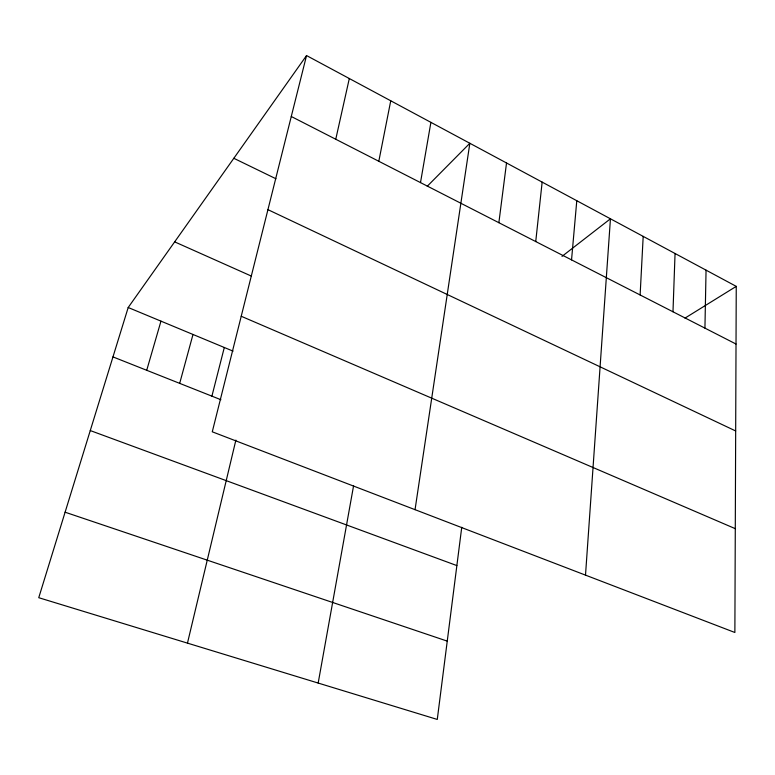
<?xml version="1.0" encoding="UTF-8"?>
<svg xmlns="http://www.w3.org/2000/svg" width="775" height="775" viewBox="0 0 775 775"><rect width="100%" height="100%" fill="white"/><g stroke="black" fill="none" stroke-linecap="round" stroke-linejoin="round"><path stroke-width="1.16" d="M736.25 286.372L734.874 632.487L212.273 431.811L306.542 55.558L736.25 286.372L684.993 318.118M704.93 328.125L706.054 270.155M672.981 311.782L675.054 253.493M640.121 294.975L643.192 236.385M585.503 575.137L610.448 218.792L562.001 256.38M571.543 259.887L576.784 200.715M535.738 241.568L542.151 182.115M498.868 222.706L506.521 162.973M461.745 527.291L437.274 719.442L38.75 597.699L128.195 307.51L306.542 55.558M415.042 509.679L469.844 143.268L427.257 186.262M420.496 182.609L430.9 122.353M318.176 683.056L353.584 485.741M378.81 161.278L390.745 100.789M335.759 139.258L349.312 78.527M187.463 643.134L235.881 440.103M211.904 396.151L224.304 347.5M179.684 383.373L192.994 334.471M146.717 370.285L160.968 321.141M65.1 512.207L447.252 641.128M90.268 430.561L456.863 565.585M112.966 356.897L220.894 399.716M128.195 307.51L233.062 351.133M241.219 316.258L735.281 528.666M174.666 241.868L251.4 276.103M267.937 209.657L735.678 430.968M233.818 158.294L275.958 178.773M291.274 116.492L736.018 344.032"/></g></svg>
